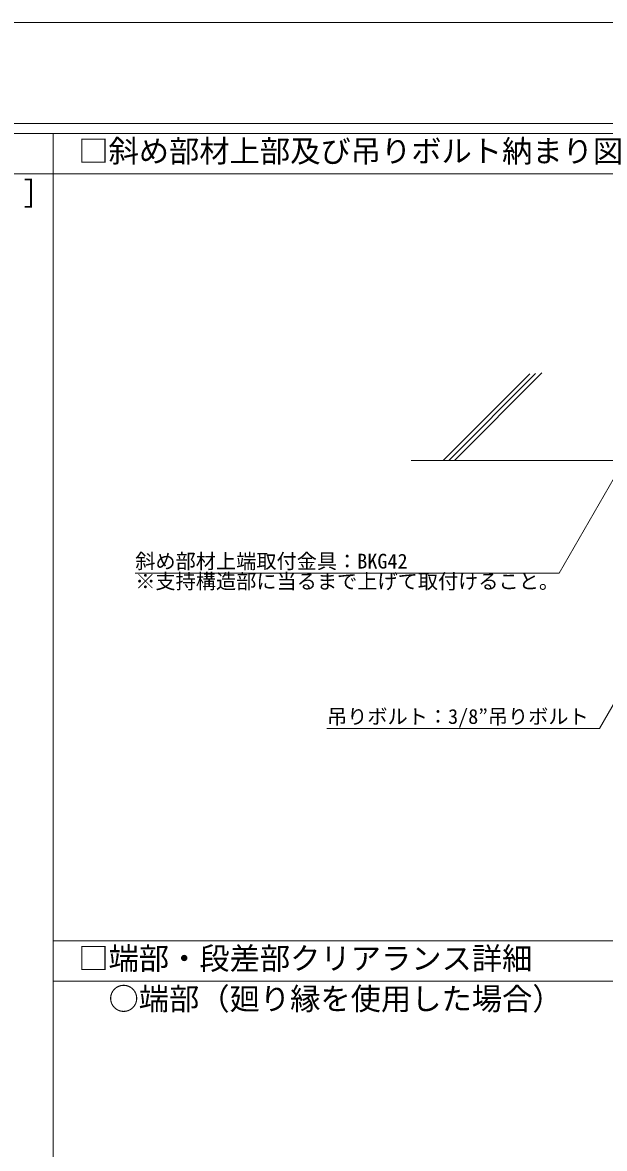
# Model space of a CAD drawing. Units: millimetres on the paper, enlarged 30 times, with parts at other scales. Extents: x -5790 to 5910, y -4184 to 4114.
# Drawn here: x 1992 to 3722, y 767 to 4114 of the extents above; entities that cross this region are included whole.
import ezdxf
from ezdxf.enums import TextEntityAlignment as Align

# ---------------------------------------------------------------- set-up
doc = ezdxf.new("R2010")
doc.units = ezdxf.units.MM
doc.header["$LTSCALE"] = 30
doc.linetypes.add('DASHED1', pattern=[1.8, 1.2, -0.6])
for name, color, linetype, lineweight in [('1-6_文字', 7, 'Continuous', 18), ('1-9_躯体', 4, 'DASHED1', 9), ('F-2', 3, 'Continuous', 18), ('F-6_文字', 7, 'Continuous', 18)]:
    doc.layers.add(name, color=color, linetype=linetype, lineweight=lineweight)
doc.styles.add('ＭＳ ゴシック', font='')
doc.styles.get('ＭＳ ゴシック').set_extended_font_data('MS Gothic')

msp = doc.modelspace()

# ---------------------------------------------------------------- linework, layer by layer
at = {"layer": '1-6_文字'}
for p, q in [((3780.47, 2812.14), (3587.16, 2477.34)), ((3587.16, 2477.34), (2327.16, 2477.34)), ((3857.16, 2275.41), (3707.16, 2015.6)), ((3707.16, 2015.6), (2897.16, 2015.6))]:
    msp.add_line(p, q, dxfattribs=at)
at = {"layer": '1-9_躯体', "linetype": 'Continuous'}
for p, q in [((3499.86, 3069.74), (3242.26, 2812.14)), ((3517.31, 3070.21), (3259.23, 2812.14)), ((3536.38, 3072.32), (3276.2, 2812.14)), ((5177.06, 2812.14), (3146.98, 2812.14))]:
    msp.add_line(p, q, dxfattribs=at)
at = {"layer": 'F-2'}
for p, q in [((-5790.28, 4113.86), (5909.72, 4113.86)), ((-5790.28, 3813.86), (5909.72, 3813.86)), ((-5790.28, 3783.86), (5909.72, 3783.86)), ((2082.69, 3783.86), (2082.69, -3656.14)), ((-5790.28, 3663.86), (5909.72, 3663.86)), ((2082.69, 1383.86), (5909.72, 1383.86)), ((2082.69, 1263.86), (5909.72, 1263.86))]:
    msp.add_line(p, q, dxfattribs=at)

# ---------------------------------------------------------------- texts
at = {"layer": '1-6_文字', "color": 4, "style": 'ＭＳ ゴシック'}
for s, p in [('斜め部材上端取付金具：BKG42', (2327.16, 2477.34)), ('※支持構造部に当るまで上げて取付けること。', (2327.16, 2417.34)), ('吊りボルト：3/8”吊りボルト', (2897.16, 2015.6))]:
    msp.add_text(s, height=43.99, dxfattribs=at).set_placement(p, align=Align.BOTTOM_LEFT)
at = {"layer": 'F-6_文字', "style": 'ＭＳ ゴシック'}
for s, p in [('□斜め部材上部及び吊りボルト納まり図', (2157.69, 3678.86)), ('[ 単位:mm,縮尺:1/30 ] ', (1092.69, 3558.86)), ('□端部・段差部クリアランス詳細', (2157.69, 1278.86)), ('\u3000○端部（廻り縁を使用した場合）', (2157.69, 1158.86))]:
    msp.add_text(s, height=65.98, dxfattribs=at).set_placement(p, align=Align.BOTTOM_LEFT)

doc.saveas('drawing.dxf')
